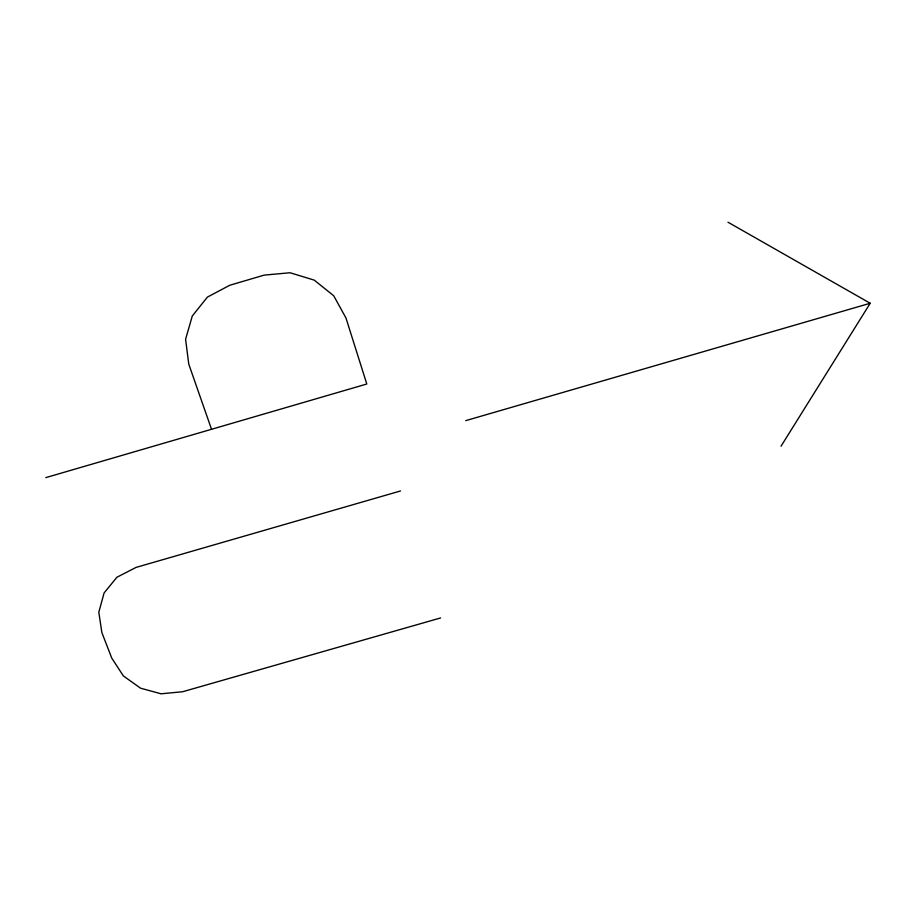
<?xml version="1.0" encoding="UTF-8"?>
<svg xmlns="http://www.w3.org/2000/svg" width="916" height="916" viewBox="0 0 916 916"><rect width="100%" height="100%" fill="white"/><g stroke="black" fill="none" stroke-linecap="round" stroke-linejoin="round"><path stroke-width="1.37" d="M781.016 446.241L870.2 303.265L727.968 222.199M45.8 477.625L366.801 384.01L345.973 318.012L333.71 295.754L314.245 280.124L290.051 272.75L264.174 275.121L229.802 285.242L207.405 297.093L192.291 316.009L185.582 339.275L188.765 364.11L211.527 429.295M465.717 420.639L870.2 303.265M400.544 490.953L136.049 567.416L116.882 577.263L104.103 592.95L98.802 612.254L101.871 632.578L111.729 658.054L123.374 675.951L140.595 688.202L161.079 693.801L182.616 691.74L440.619 617.945"/></g></svg>
